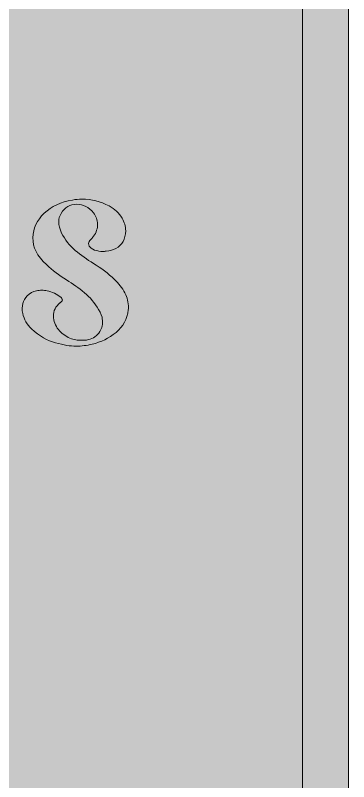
# Model space of a CAD drawing. Header units: centimetres. Extents: x 0 to 14, y -20 to 0.
# Drawn here: x 11.17 to 13.96, y -10.01 to -3.59 of the extents above; entities that cross this region are included whole.
import ezdxf

# ---------------------------------------------------------------- set-up
doc = ezdxf.new("R2010")
doc.units = ezdxf.units.CM
doc.header["$MEASUREMENT"] = 0
doc.layers.add('Layer 1', color=7, linetype='Continuous')

# ---------------------------------------------------------------- blocks, each defined once
blk = doc.blocks.new('block 3')
at = {"layer": 'Layer 1', "true_color": 0xe5c49d}
h = blk.add_hatch(color=31, dxfattribs=at)
h.dxf.hatch_style = 2
h.paths.add_polyline_path([(13.9627, -19.9756), (0.0073, -19.9756), (0.0073, -0.0394), (13.9627, -0.0394)])
at = {"layer": 'Layer 1', "lineweight": 0}
blk.add_lwpolyline([(13.9627, -19.9756), (0.0073, -19.9756), (0.0073, -0.0394), (13.9627, -0.0394), (13.9627, -19.9756)], dxfattribs=at)
blk = doc.blocks.new('block 2')
at = {"layer": 'Layer 1'}
blk.add_blockref('block 3', (0, 0), dxfattribs=at)
blk = doc.blocks.new('block 6')
at = {"layer": 'Layer 1', "lineweight": 0}
for points, knots in [([(13.0141, -0.4263), (13.0141, -0.4263), (0.9559, -0.4263), (0.9559, -0.4263), (0.6461, -0.4263), (0.3943, -0.6781), (0.3943, -0.9879), (0.3943, -0.9879), (0.3943, -19.0271), (0.3943, -19.0271), (0.3943, -19.3369), (0.6461, -19.5887), (0.9559, -19.5887), (0.9559, -19.5887), (2.2598, -19.5887), (2.2598, -19.5887), (2.2598, -19.5887), (2.2598, -18.2461), (2.2598, -18.2461), (1.7896, -18.2478), (1.3195, -18.2471), (0.8493, -18.2468), (0.8335, -18.2468), (0.8117, -18.2552), (0.8033, -18.2419), (0.7931, -18.2264), (0.8142, -18.2141), (0.8229, -18.2014), (1.0494, -17.8652), (1.2766, -17.5298), (1.5034, -17.1939), (1.5115, -17.182), (1.5284, -17.1697), (1.5224, -17.1563), (1.5143, -17.1387), (1.4932, -17.1482), (1.4781, -17.1482), (1.3765, -17.1472), (1.2745, -17.1475), (1.1626, -17.1475), (1.2133, -17.0726), (1.2583, -17.0054), (1.304, -16.9383), (1.4067, -16.7864), (1.5073, -16.633), (1.6138, -16.4836), (1.6947, -16.37), (1.7678, -16.2515), (1.8466, -16.1362), (1.8526, -16.1274), (1.8667, -16.1182), (1.8593, -16.1059), (1.8529, -16.0947), (1.8378, -16.0996), (1.8266, -16.0996), (1.7038, -16.0992), (1.5808, -16.0992), (1.4556, -16.0992), (1.5016, -16.03), (1.547, -15.96), (1.5941, -15.8907), (1.8593, -15.4983), (2.1248, -15.1062), (2.3903, -14.7137), (2.3927, -14.7102), (2.3952, -14.7063), (2.3977, -14.7028), (2.4268, -14.661), (2.4258, -14.6617), (2.4532, -14.7035), (2.6663, -15.0291), (2.8819, -15.3527), (3.0918, -15.6801), (3.1773, -15.8133), (3.2719, -15.941), (3.3499, -16.0792), (3.352, -16.0831), (3.3528, -16.0873), (3.3563, -16.0975), (3.23, -16.1094), (3.1055, -16.0929), (2.9782, -16.107), (3.1966, -16.4558), (3.4298, -16.7941), (3.6555, -17.1465), (3.6555, -17.1465), (3.3197, -17.1465), (3.3197, -17.1465), (3.3222, -17.1749), (3.3383, -17.1911), (3.3503, -17.2091), (3.5669, -17.541), (3.7842, -17.8723), (4.0012, -18.2042), (4.0089, -18.2158), (4.0262, -18.2274), (4.017, -18.2422), (4.01, -18.2535), (3.9921, -18.2468), (3.9794, -18.2468), (3.5064, -18.2471), (3.0335, -18.2471), (2.5605, -18.2471), (2.5605, -18.2471), (2.5605, -19.5887), (2.5605, -19.5887), (2.5605, -19.5887), (6.8345, -19.5887), (6.8345, -19.5887), (6.8345, -19.5887), (6.8345, -18.6097), (6.8345, -18.6097), (6.3643, -18.6111), (5.8945, -18.6107), (5.4244, -18.6104), (5.4085, -18.6104), (5.3867, -18.6185), (5.3783, -18.6055), (5.3681, -18.59), (5.3892, -18.5773), (5.3976, -18.5647), (5.6244, -18.2289), (5.8516, -17.8934), (6.0784, -17.5575), (6.0865, -17.5456), (6.1034, -17.5333), (6.0974, -17.5199), (6.0893, -17.502), (6.0682, -17.5118), (6.0531, -17.5115), (5.9511, -17.5108), (5.8495, -17.5111), (5.7377, -17.5111), (5.7883, -17.4359), (5.8333, -17.3687), (5.8787, -17.3019), (5.9817, -17.15), (6.0823, -16.9963), (6.1889, -16.8472), (6.2697, -16.7336), (6.3429, -16.6148), (6.4213, -16.4998), (6.4276, -16.491), (6.4413, -16.4815), (6.4343, -16.4695), (6.4276, -16.4583), (6.4129, -16.4628), (6.4013, -16.4628), (6.2785, -16.4625), (6.1558, -16.4628), (6.0306, -16.4628), (6.0763, -16.3936), (6.122, -16.3236), (6.1688, -16.254), (6.4343, -15.8615), (6.6998, -15.4694), (6.9653, -15.0773), (6.9678, -15.0735), (6.9702, -15.0699), (6.9727, -15.0661), (7.0019, -15.0246), (7.0008, -15.0253), (7.0283, -15.0671), (7.2414, -15.3924), (7.4566, -15.7163), (7.6665, -16.0433), (7.7523, -16.1769), (7.8466, -16.3046), (7.9246, -16.4428), (7.9267, -16.4463), (7.9278, -16.4509), (7.9313, -16.4611), (7.8051, -16.4727), (7.6802, -16.4565), (7.5529, -16.4706), (7.7713, -16.8191), (8.0044, -17.1574), (8.2306, -17.5097), (8.2306, -17.5097), (7.8944, -17.5097), (7.8944, -17.5097), (7.8972, -17.5386), (7.9134, -17.5547), (7.925, -17.5727), (8.1419, -17.9043), (8.3593, -18.2359), (8.5762, -18.5675), (8.5836, -18.5791), (8.6012, -18.5907), (8.5921, -18.6058), (8.5847, -18.6171), (8.5671, -18.6104), (8.5544, -18.6104), (8.0815, -18.6107), (7.6085, -18.6104), (7.1355, -18.6107), (7.1355, -18.6107), (7.1355, -19.5887), (7.1355, -19.5887), (7.1355, -19.5887), (11.4095, -19.5887), (11.4095, -19.5887), (11.4095, -19.5887), (11.4095, -18.2471), (11.4095, -18.2471), (10.9365, -18.2471), (10.4636, -18.2471), (9.9906, -18.2468), (9.9779, -18.2468), (9.96, -18.2535), (9.953, -18.2422), (9.9438, -18.2274), (9.9611, -18.2158), (9.9688, -18.2042), (10.1858, -17.8723), (10.4031, -17.541), (10.6197, -17.2091), (10.6317, -17.1911), (10.6478, -17.1749), (10.6503, -17.1465), (10.6503, -17.1465), (10.3145, -17.1465), (10.3145, -17.1465), (10.5402, -16.7941), (10.7734, -16.4558), (10.9918, -16.107), (10.8645, -16.0929), (10.74, -16.1094), (10.6137, -16.0975), (10.6172, -16.0873), (10.618, -16.0831), (10.6201, -16.0792), (10.6981, -15.941), (10.7927, -15.8133), (10.8782, -15.6801), (11.0881, -15.3527), (11.3037, -15.0291), (11.5168, -14.7035), (11.5442, -14.6617), (11.5432, -14.661), (11.5723, -14.7028), (11.5748, -14.7063), (11.5773, -14.7102), (11.5797, -14.7137), (11.8452, -15.1062), (12.1107, -15.4983), (12.3759, -15.8907), (12.423, -15.96), (12.4684, -16.03), (12.5144, -16.0992), (12.3892, -16.0992), (12.2662, -16.0992), (12.1434, -16.0996), (12.1322, -16.0996), (12.1171, -16.0947), (12.1107, -16.1059), (12.1033, -16.1182), (12.1174, -16.1274), (12.1234, -16.1362), (12.2022, -16.2515), (12.2753, -16.37), (12.3562, -16.4836), (12.4627, -16.633), (12.5633, -16.7864), (12.666, -16.9383), (12.7117, -17.0054), (12.7567, -17.0726), (12.8074, -17.1475), (12.6955, -17.1475), (12.5935, -17.1472), (12.4919, -17.1482), (12.4768, -17.1482), (12.4557, -17.1387), (12.4476, -17.1563), (12.4416, -17.1697), (12.4585, -17.182), (12.4666, -17.1939), (12.6934, -17.5298), (12.9206, -17.8652), (13.1471, -18.2014), (13.1558, -18.2141), (13.1769, -18.2264), (13.1667, -18.2419), (13.1583, -18.2552), (13.1365, -18.2468), (13.1207, -18.2468), (12.6505, -18.2471), (12.1804, -18.2478), (11.7102, -18.2461), (11.7102, -18.2461), (11.7102, -19.5887), (11.7102, -19.5887), (11.7102, -19.5887), (13.0141, -19.5887), (13.0141, -19.5887), (13.3239, -19.5887), (13.5757, -19.3369), (13.5757, -19.0271), (13.5757, -19.0271), (13.5757, -0.9879), (13.5757, -0.9879), (13.5757, -0.6781), (13.3239, -0.4263), (13.0141, -0.4263)], [0, 0, 0, 0, 1, 1, 1, 2, 2, 2, 3, 3, 3, 4, 4, 4, 5, 5, 5, 6, 6, 6, 7, 7, 7, 8, 8, 8, 9, 9, 9, 10, 10, 10, 11, 11, 11, 12, 12, 12, 13, 13, 13, 14, 14, 14, 15, 15, 15, 16, 16, 16, 17, 17, 17, 18, 18, 18, 19, 19, 19, 20, 20, 20, 21, 21, 21, 22, 22, 22, 23, 23, 23, 24, 24, 24, 25, 25, 25, 26, 26, 26, 27, 27, 27, 28, 28, 28, 29, 29, 29, 30, 30, 30, 31, 31, 31, 32, 32, 32, 33, 33, 33, 34, 34, 34, 35, 35, 35, 36, 36, 36, 37, 37, 37, 38, 38, 38, 39, 39, 39, 40, 40, 40, 41, 41, 41, 42, 42, 42, 43, 43, 43, 44, 44, 44, 45, 45, 45, 46, 46, 46, 47, 47, 47, 48, 48, 48, 49, 49, 49, 50, 50, 50, 51, 51, 51, 52, 52, 52, 53, 53, 53, 54, 54, 54, 55, 55, 55, 56, 56, 56, 57, 57, 57, 58, 58, 58, 59, 59, 59, 60, 60, 60, 61, 61, 61, 62, 62, 62, 63, 63, 63, 64, 64, 64, 65, 65, 65, 66, 66, 66, 67, 67, 67, 68, 68, 68, 69, 69, 69, 70, 70, 70, 71, 71, 71, 72, 72, 72, 73, 73, 73, 74, 74, 74, 75, 75, 75, 76, 76, 76, 77, 77, 77, 78, 78, 78, 79, 79, 79, 80, 80, 80, 81, 81, 81, 82, 82, 82, 83, 83, 83, 84, 84, 84, 85, 85, 85, 86, 86, 86, 87, 87, 87, 88, 88, 88, 89, 89, 89, 90, 90, 90, 91, 91, 91, 92, 92, 92, 93, 93, 93, 94, 94, 94, 95, 95, 95, 96, 96, 96, 97, 97, 97, 98, 98, 98, 99, 99, 99, 100, 100, 100, 101, 101, 101, 101]), ([(12.1185, -6.0553), (12.11, -6.1326), (12.0756, -6.1956), (12.0158, -6.2444), (11.956, -6.2937), (11.8895, -6.3267), (11.8171, -6.3436), (11.7717, -6.3545), (11.726, -6.3601), (11.6803, -6.3601), (11.6349, -6.3601), (11.578, -6.351), (11.5104, -6.3327), (11.4433, -6.3144), (11.3761, -6.2754), (11.3097, -6.2149), (11.271, -6.1797), (11.246, -6.1365), (11.2351, -6.0855), (11.2228, -6.0257), (11.2355, -5.9768), (11.2724, -5.9385), (11.2938, -5.9164), (11.3191, -5.9026), (11.349, -5.8967), (11.3642, -5.8935), (11.3793, -5.8921), (11.3948, -5.8921), (11.4092, -5.8921), (11.4239, -5.8935), (11.4387, -5.8967), (11.4816, -5.9055), (11.5199, -5.9241), (11.5537, -5.9512), (11.5572, -5.9543), (11.5604, -5.9578), (11.5635, -5.9624), (11.566, -5.9652), (11.5671, -5.9687), (11.5671, -5.9723), (11.5671, -5.9723), (11.5671, -5.9751), (11.5671, -5.9751), (11.5667, -5.9796), (11.5646, -5.9839), (11.5607, -5.9874), (11.5572, -5.9906), (11.553, -5.9937), (11.5481, -5.9969), (11.5481, -5.9969), (11.5463, -5.9986), (11.5463, -5.9986), (11.5097, -6.0275), (11.4915, -6.064), (11.4915, -6.1091), (11.4915, -6.114), (11.4918, -6.1189), (11.4925, -6.1238), (11.4978, -6.1657), (11.515, -6.2019), (11.5439, -6.2318), (11.5727, -6.262), (11.6061, -6.2842), (11.6437, -6.299), (11.6712, -6.3092), (11.7074, -6.313), (11.7527, -6.3102), (11.7981, -6.3077), (11.8347, -6.2912), (11.8621, -6.2613), (11.8892, -6.2318), (11.9032, -6.1998), (11.9032, -6.1657), (11.9032, -6.1632), (11.9025, -6.1523), (11.9011, -6.1323), (11.9001, -6.1126), (11.8895, -6.0859), (11.8702, -6.0524), (11.8385, -5.9976), (11.7992, -5.9512), (11.7517, -5.9125), (11.7039, -5.8738), (11.6543, -5.8379), (11.6019, -5.8052), (11.541, -5.7676), (11.4848, -5.7247), (11.4331, -5.6776), (11.3557, -5.6058), (11.3181, -5.5306), (11.3199, -5.4522), (11.3216, -5.3734), (11.3533, -5.3055), (11.4148, -5.2475), (11.4763, -5.1898), (11.5548, -5.1529), (11.6504, -5.1364), (11.6775, -5.1315), (11.7046, -5.129), (11.7313, -5.129), (11.8101, -5.129), (11.8853, -5.148), (11.9578, -5.1856), (12.0045, -5.2106), (12.0407, -5.2443), (12.0664, -5.2869), (12.0865, -5.3217), (12.0967, -5.3572), (12.0967, -5.3938), (12.0953, -5.4634), (12.0675, -5.513), (12.0133, -5.5415), (11.9915, -5.5534), (11.9648, -5.5615), (11.9331, -5.565), (11.9233, -5.5665), (11.9134, -5.5672), (11.904, -5.5672), (11.8829, -5.5672), (11.8603, -5.5629), (11.8368, -5.5549), (11.8136, -5.5464), (11.7985, -5.5355), (11.7918, -5.5214), (11.7851, -5.5074), (11.7851, -5.4951), (11.7921, -5.4838), (11.7992, -5.4729), (11.8062, -5.4645), (11.8125, -5.4585), (11.815, -5.456), (11.8171, -5.4536), (11.8188, -5.4511), (11.8445, -5.4212), (11.8586, -5.3868), (11.861, -5.3481), (11.861, -5.3481), (11.861, -5.3389), (11.861, -5.3389), (11.861, -5.3031), (11.8498, -5.2711), (11.8273, -5.2429), (11.7883, -5.1951), (11.7415, -5.1712), (11.6863, -5.1715), (11.6314, -5.1719), (11.5878, -5.1976), (11.5562, -5.2486), (11.5428, -5.27), (11.5361, -5.2936), (11.5361, -5.3196), (11.5361, -5.3484), (11.5442, -5.3794), (11.5607, -5.4128), (11.5889, -5.4701), (11.6268, -5.5183), (11.6743, -5.558), (11.7221, -5.5974), (11.7728, -5.634), (11.8266, -5.6674), (11.8909, -5.7068), (11.9497, -5.7514), (12.0024, -5.8007), (12.0383, -5.8341), (12.0675, -5.872), (12.09, -5.9146), (12.1104, -5.9529), (12.1202, -5.9941), (12.1202, -6.038), (12.1202, -6.044), (12.1195, -6.05), (12.1185, -6.0553)], [0, 0, 0, 0, 1, 1, 1, 2, 2, 2, 3, 3, 3, 4, 4, 4, 5, 5, 5, 6, 6, 6, 7, 7, 7, 8, 8, 8, 9, 9, 9, 10, 10, 10, 11, 11, 11, 12, 12, 12, 13, 13, 13, 14, 14, 14, 15, 15, 15, 16, 16, 16, 17, 17, 17, 18, 18, 18, 19, 19, 19, 20, 20, 20, 21, 21, 21, 22, 22, 22, 23, 23, 23, 24, 24, 24, 25, 25, 25, 26, 26, 26, 27, 27, 27, 28, 28, 28, 29, 29, 29, 30, 30, 30, 31, 31, 31, 32, 32, 32, 33, 33, 33, 34, 34, 34, 35, 35, 35, 36, 36, 36, 37, 37, 37, 38, 38, 38, 39, 39, 39, 40, 40, 40, 41, 41, 41, 42, 42, 42, 43, 43, 43, 44, 44, 44, 45, 45, 45, 46, 46, 46, 47, 47, 47, 48, 48, 48, 49, 49, 49, 50, 50, 50, 51, 51, 51, 52, 52, 52, 53, 53, 53, 54, 54, 54, 55, 55, 55, 56, 56, 56, 57, 57, 57, 57])]:
    blk.add_open_spline(points, degree=3, knots=knots, dxfattribs=at)
blk = doc.blocks.new('block 5')
at = {"layer": 'Layer 1'}
blk.add_blockref('block 6', (0, 0), dxfattribs=at)
blk = doc.blocks.new('block 4')
at = {"layer": 'Layer 1'}
blk.add_blockref('block 5', (0, 0), dxfattribs=at)

msp = doc.modelspace()

# ---------------------------------------------------------------- block references
at = {"layer": 'Layer 1'}
for name in ['block 2', 'block 4']:
    msp.add_blockref(name, (0, 0), dxfattribs=at)

doc.saveas('drawing.dxf')
